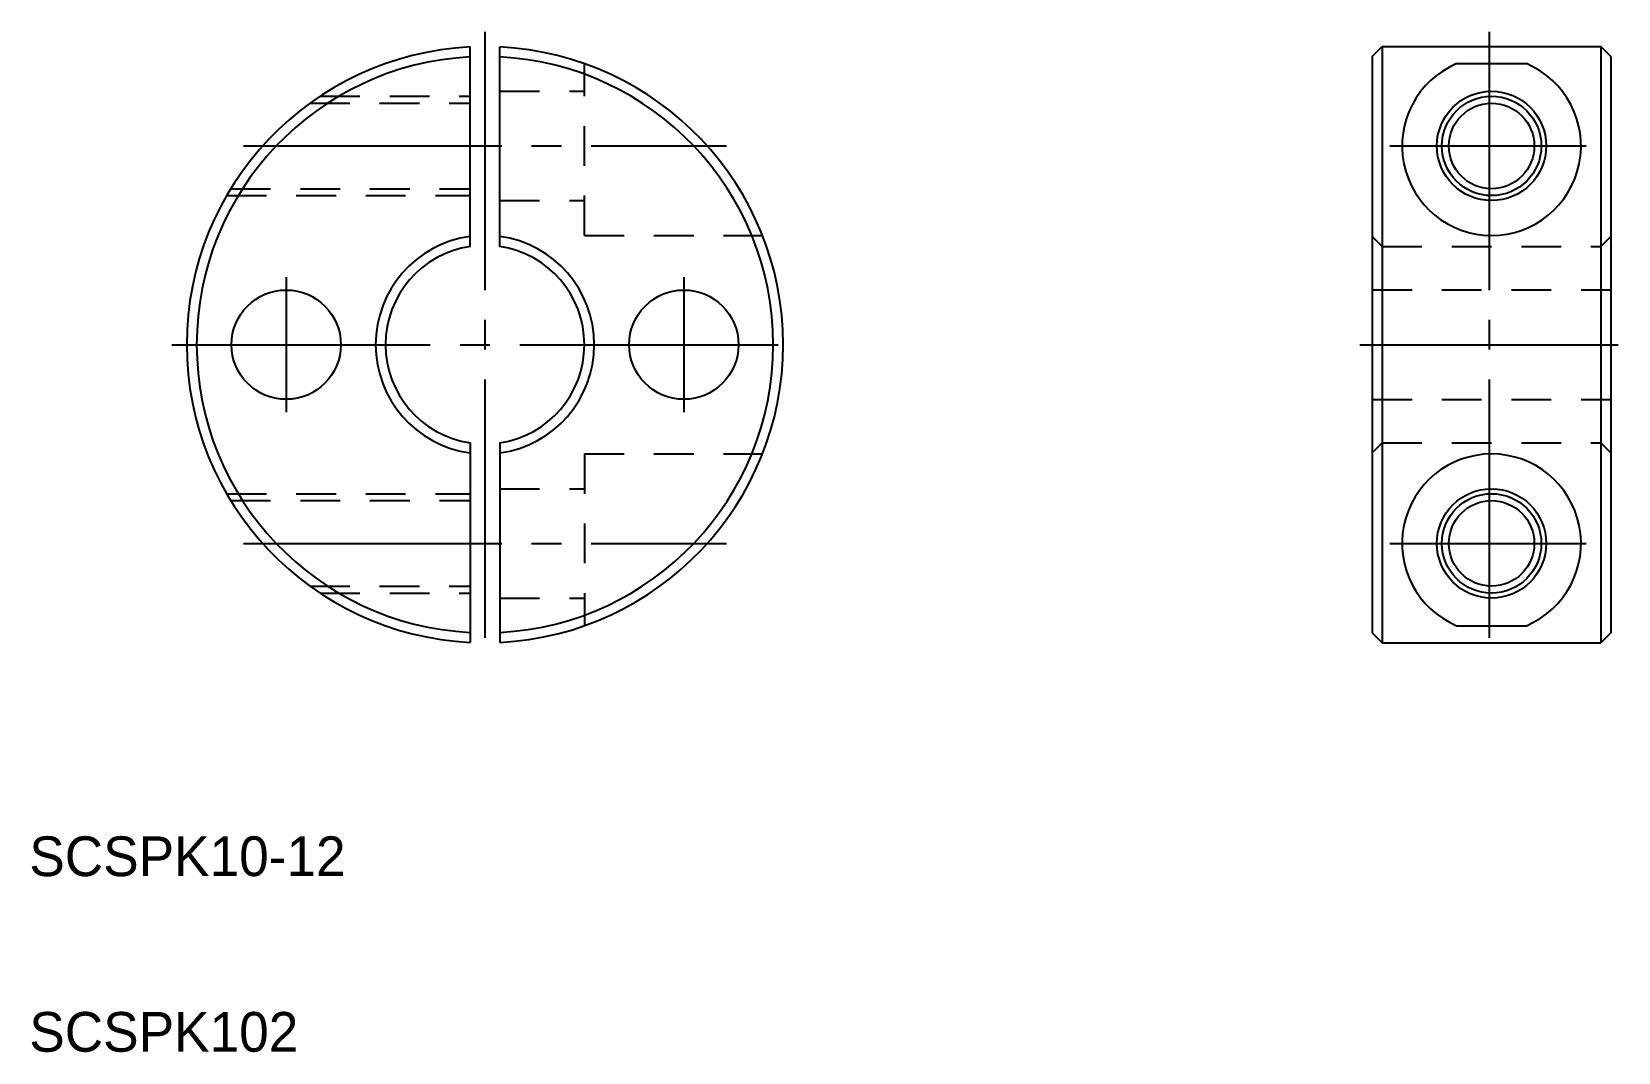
# Model space of a CAD drawing. Extents: x 102.3 to 182.1, y 175.4 to 226.8.
import ezdxf

# ---------------------------------------------------------------- set-up
doc = ezdxf.new("R2010")
doc.units = 0
doc.linetypes.add('CENTER', pattern=[17.5, 13, -1.5, 1.5, -1.5])
doc.linetypes.add('DASHED', pattern=[3.5, 2, -1.5])
doc.layers.get('0').update_dxf_attribs({"linetype": 'CONTINUOUS'})
doc.layers.add('CENTER', color=1, linetype='CENTER')

msp = doc.modelspace()

# ---------------------------------------------------------------- linework, layer by layer
at = {"color": 7, "linetype": 'CONTINUOUS'}
for p, q in [((124.374, 215.967), (124.374, 226.005)), ((125.874, 215.967), (125.874, 226.005)), ((169.75, 225.524), (170.25, 226.024)), ((170.25, 226.024), (170.25, 196.024)), ((170.25, 226.024), (181.25, 226.024)), ((181.25, 226.024), (181.25, 196.024)), ((181.75, 225.524), (181.25, 226.024)), ((169.75, 225.524), (169.75, 196.524)), ((181.75, 225.524), (181.75, 196.524)), ((124.374, 206.081), (124.374, 196.043)), ((125.874, 206.081), (125.874, 196.043)), ((169.75, 196.524), (170.25, 196.024)), ((181.75, 196.524), (181.25, 196.024)), ((170.25, 196.024), (181.25, 196.024))]:
    msp.add_line(p, q, dxfattribs=at)
at = {"color": 3, "linetype": 'DASHED'}
for p, q in [((130.124, 216.524), (130.124, 225.166)), ((116.833, 223.524), (124.374, 223.524)), ((125.874, 223.774), (130.124, 223.774)), ((116.328, 223.174), (124.374, 223.174)), ((112.342, 218.874), (124.374, 218.874)), ((112.134, 218.524), (124.374, 218.524)), ((125.874, 218.274), (130.124, 218.274)), ((130.124, 216.524), (139.08, 216.524)), ((169.75, 216.467), (170.25, 215.967)), ((181.25, 215.967), (181.75, 216.467)), ((170.25, 215.967), (181.25, 215.967)), ((169.75, 213.777), (181.75, 213.777)), ((169.75, 208.271), (181.75, 208.271)), ((169.75, 205.581), (170.25, 206.081)), ((170.25, 206.081), (181.25, 206.081)), ((181.25, 206.081), (181.75, 205.581)), ((130.124, 205.524), (130.124, 196.882)), ((130.124, 205.524), (139.08, 205.524)), ((112.134, 203.524), (124.374, 203.524)), ((125.874, 203.774), (130.124, 203.774)), ((112.342, 203.174), (124.374, 203.174)), ((116.328, 198.874), (124.374, 198.874)), ((116.833, 198.524), (124.374, 198.524)), ((125.874, 198.274), (130.124, 198.274))]:
    msp.add_line(p, q, dxfattribs=at)
for p, q in [((173.991, 225.166), (177.508, 225.166)), ((173.991, 196.882), (177.508, 196.882)), ((173, 196.024), (173, 196.024)), ((175.75, 196.024), (175.75, 196.024))]:
    msp.add_line(p, q)
for centre, radius in [((175.75, 221.024), 2.75), ((175.75, 221.024), 2.15), ((115.124, 211.024), 2.75), ((135.124, 211.024), 2.75), ((175.75, 201.024), 2.75), ((175.75, 201.024), 2.15)]:
    msp.add_circle(centre, radius)
at = {"color": 3}
for centre in [(175.75, 221.024), (175.75, 201.024)]:
    msp.add_circle(centre, 2.5, dxfattribs=at)
at = {"color": 7, "linetype": 'CONTINUOUS'}
for radius, start, end in [(15, 92.86598, 267.13403), (15, 272.86599, 87.13401), (14.5, 92.9649, 267.0351), (14.5, 272.9649, 87.0351), (5.5, 97.83748, 262.16252), (5.5, 277.83748, 82.16252), (5, 98.62693, 261.37306), (5, 278.62693, 81.37307)]:
    msp.add_arc((125.124, 211.024), radius, start, end, dxfattribs=at)
for centre, start, end in [((175.75, 221.024), 113.00444, 66.99556), ((175.75, 201.024), 293.00444, 246.99556)]:
    msp.add_arc(centre, 4.5, start, end)
at = {"layer": 'CENTER', "color": 1, "linetype": 'CENTER'}
for p, q in [((125.124, 226.774), (125.124, 195.274)), ((175.623, 226.774), (175.623, 195.274)), ((112.972, 221.024), (137.277, 221.024)), ((170.626, 221.024), (180.5, 221.024)), ((115.124, 214.427), (115.124, 207.621)), ((135.124, 214.427), (135.124, 207.621)), ((109.374, 211.024), (140.874, 211.024)), ((169.123, 211.024), (182.123, 211.024)), ((112.972, 201.024), (137.277, 201.024)), ((170.626, 201.024), (180.5, 201.024))]:
    msp.add_line(p, q, dxfattribs=at)

# ---------------------------------------------------------------- texts
for s, p in [('SCSPK10-12', (102.208, 184.279)), ('SCSPK102', (102.208, 175.442))]:
    msp.add_text(s, height=2).set_placement(p)

doc.saveas('drawing.dxf')
